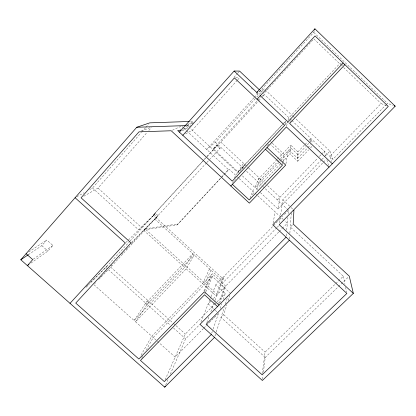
<?xml version="1.0" encoding="UTF-8"?>
<svg xmlns="http://www.w3.org/2000/svg" width="416" height="416" viewBox="0 0 416 416"><rect width="100%" height="100%" fill="white"/><g stroke="black" fill="none" stroke-linecap="round" stroke-linejoin="round"><path stroke-width="0.31" stroke-dasharray="2.08 1.56" d="M297.986 154.669L290.8 147.909L289.988 153.972L297.742 161.257L297.986 154.669L305.547 146.76M297.918 151.882L290.732 145.111L289.91 150.961L297.674 158.257L297.918 151.882L304.569 144.919M289.474 238.956L289.692 235.815M289.864 233.303L291.273 212.893M286.187 235.872L286.473 232.716M286.702 230.188L287.856 217.422M288.205 213.543L288.496 210.309L263.146 186.716M262.532 379.2L263.011 375.357M263.411 372.154L265.257 357.422L338.073 287.009M262.319 373.526L265.065 352.118L343.314 276.245L290.3 227.032L292.791 224.5M279.516 222.784L280.056 218.956M280.602 215.129L282.781 199.82L321.417 159.952M285.932 163.842L288.07 150.779M260.307 192.509L278.023 208.972L279.994 197.22L266.458 184.616M273.109 222.981L275.148 211.936M282.547 164.549L283.041 162.084M283.161 161.47L284.019 157.154L270.821 144.768M289.89 122.257L290.285 120.458M288.361 120.089L288.969 117.764L339.654 63.695L341.396 63.341M286.525 126.324L287.638 122.127L289.042 123.458M285.028 124.062L285.974 120.962L237.682 172.484L190.429 128.58M265.257 357.422L221.005 317.418L223.714 314.694L226.819 304.928M228.176 300.659L230.116 294.554M214.895 336.19L216.076 332.556M216.273 331.952L224.214 307.554M225.42 303.857L227.828 296.457M254.368 97.328L313.758 32.38L314.335 30.597M211.697 333.289L212.321 331.474M213.148 329.046L218.53 313.279M220.178 308.454L221.822 303.633M223.262 299.411L225.321 293.384L215.826 284.757L279.006 220.033M219.648 303.285L225.711 286.031L212.264 273.801L203.975 282.355M218.608 303.576L224.349 287.42L212.404 276.562L205.468 283.707M206.809 322.514L209.29 315.91M210.865 311.709L214.926 300.908M215.15 300.305L224.307 276.063M213.413 298.563L216.034 295.89L223.07 277.337M257.509 189.909L256.578 189.041L260.39 178.963M252.574 194.964L253.718 192.041M242.424 175.89L255.039 187.616L258.986 177.653M200.959 321.942L210.803 297.326M211.042 296.728L215.826 284.757M249.964 198.151L253.609 189.114M165.734 384.821L168.282 378.924M170.321 374.208L185.604 338.832L199.742 324.501M204.781 294.195L205.546 292.432M205.8 291.845L212.404 276.562M204.62 291.216L212.264 273.801M165.105 379.844L185.307 334.027L213.954 304.928M203.928 290.971L210.912 275.2M268.07 145.148L268.601 143.962M210.912 270.14L204.126 285.09L153.208 337.532L146.375 349.83M266.937 145.891L267.446 144.778M209.524 268.882L202.634 283.738L151.741 336.227L140.759 355.696M141.716 358.212L143.27 355.42M156.073 340.085L135.559 321.797L186.17 268.814L194.236 254.966L146.91 304.632L145.538 303.404L192.842 253.703L184.673 267.452L134.082 320.481L93.782 284.554M242.263 168.912L244.904 164.538M234.697 180.554L235.357 179.473M240.308 171.345L243.604 165.927M232.492 183.305L233.813 181.152M234.286 177.887L243.495 163.223M135.559 321.797L148.996 301.48M134.082 320.481L147.644 300.264M144.035 229.809L177.185 224.905L229.05 169.14L235.872 175.469M177.185 224.905L223.766 174.808M28.35 254.696L41.829 245.648L46.774 240.016L52.879 245.461L47.918 251.072L30.56 263.38M89.69 189.582L92.498 188.016L141.242 132.574M141.674 132.09L145.522 127.712M145.948 127.228L148.512 124.306M83.803 196.243L98.02 188.084L147.124 132.397M148.829 130.458L151.393 127.551M189.077 127.322L190.486 125.757L186.3 125.897M192.098 123.958L193.31 122.611M233.948 77.355L237.416 73.492M237.848 73.013L239.585 71.079M237.24 80.278L192.234 130.26L184.496 134.43M237.676 79.799L239.84 77.397M253.937 97.802L206.716 149.443L215.394 142.277L256.37 97.516M256.807 97.037L264.217 88.941L258.336 91.712M98.68 279.521L110.713 267.155L158.044 215.696L155.459 213.34L138.736 229.913L92.498 188.016M239.621 173.285L213.242 148.772L257.369 100.651M257.806 100.178L260.426 97.318M206.534 162.812L154.788 219.071L221.978 280.212L223.236 278.923L153.197 215.166L205.416 158.241M207.173 156.328L217.313 145.371L220.178 148.039L210.064 159.037M153.197 215.166L206.404 157.264M206.84 156.79L217.313 145.371M85.899 287.42L105.851 267.4L129.594 241.53M130.031 241.051L155.459 213.34M213.242 148.772L220.823 142.106L258.3 101.265M258.736 100.786L260.915 98.415M262.662 96.517L264.404 94.614L261.872 96.205M100.344 277.415L101.218 276.463M105.596 271.7L106.47 270.748M110.848 265.99L111.722 265.034M121.789 254.088L122.668 253.136M126.168 249.324L127.92 247.421M131.42 243.61L143.676 230.282L156.827 217.017M206.981 162.386L209.607 159.468M224.203 174.34L229.05 169.14M238.077 171.85L282.516 124.441M282.958 123.968L285.626 121.124M284.981 124.961L287.638 122.127M276.994 159.588L258.378 179.192L259.802 180.523L278.351 161.002M277.436 159.12L290.732 145.111M278.793 160.54L280.119 159.146M280.561 158.683L290.8 147.909M255.039 187.616L280.452 160.904M280.899 160.43L289.91 150.961M256.578 189.041L281.663 162.708M282.116 162.24L289.988 153.972M305.011 144.456L307.232 142.137M309.005 140.28L310.331 138.887L311.776 140.249L312.25 143.296M307.325 144.903L309.104 143.042M309.551 142.574L311.776 140.249M297.674 158.257L307.502 147.997M307.949 147.529L310.627 144.732M297.742 161.257L308.693 149.843M310.445 148.018L312.192 146.193M277.358 199.945L317.647 158.262M319.441 156.411L321.235 154.554M321.682 154.092L324.376 151.31L325.749 156M321.864 159.484L325.01 156.239M325.458 155.776L329.95 151.143L294.736 117.822M278.023 208.972L323.008 162.64M323.456 162.178L326.154 159.396M386.48 105.7L381.098 103.553L329.805 156.369L331.542 161.496M94.671 283.639L95.56 282.724M291.954 120.588L332.925 159.318L385.653 105.17M386.1 104.707L387.452 103.319L392.818 105.29M279.458 219.57L282.62 216.33M284.43 214.474L288.496 210.309M276.77 227.718L221.01 284.7L230.506 293.332M277.222 227.256L278.585 225.867M210.792 301.236L208.166 303.909L214.76 309.873M278.72 232.014L217.386 294.518L144.992 228.847L177.944 223.964M279.172 231.556L281.892 228.784M282.344 228.322L287.326 223.246L284.518 220.636M214.406 304.465L225.321 293.384M203.455 328.494L175.141 357.084L156.546 340.506M203.913 328.032L206.196 325.728M206.653 325.265L217.615 314.2M131.477 242.471L158.044 215.696M86.804 286.286L88.171 284.924M90.444 282.646L108.17 264.878M125.762 242.57L153.202 215.8M338.541 286.556L348.343 277.077M220.178 148.039L219.71 148.481L216.824 145.803M33.244 259.22L52.879 245.461M28.746 251.961L46.774 240.016M76.783 196.789L84.079 192.717M182.244 130.723L188.505 127.608M183.737 129.064L190.486 125.757M179.993 129.444L181.147 128.892M185.765 126.682L187.496 125.856L188.682 126.958M186.898 125.648L192.728 122.886M187.559 124.535L193.331 121.841M172.349 130.239L180.95 126.318M141.326 130.972L150.654 127.504M341.864 65.146L343.07 64.953M235.622 77.797L239.236 77.454M190.601 121.436L193.835 121.326M41.829 245.648L47.918 251.072M105.851 267.4L107.786 269.131M108.269 269.568L170.617 325.411M173.519 328.011L185.604 338.832M110.713 267.155L172.884 322.894M173.363 323.32L185.307 334.027M223.714 314.694L265.065 352.118M215.233 310.3L218.057 312.853M98.02 188.084L141.196 227.235M143.676 230.282L184.673 267.452M186.17 268.814L216.034 295.89M154.029 214.354L156.837 216.913M237.25 176.753L238.664 178.064M239.132 178.5L284.05 220.199M182 126.5L183.425 127.826M183.903 128.263L228.597 169.754M220.823 142.106L248.191 167.601M248.659 168.038L264.124 182.442M264.592 182.874L265.99 184.179M282.781 199.82L290.67 207.168M291.132 207.6L293.92 210.194M215.394 142.277L243.251 168.199M246.563 171.283L262.673 186.274M270.4 141.44L271.814 142.771M272.288 143.213L285.49 155.61M251.404 88.317L252.33 89.19M256.49 93.122L259.236 95.716M265.153 89.83L292.386 115.601M292.859 116.043L294.268 117.374M260.39 90.745L263.12 93.33M291.486 120.146L263.578 93.761L313.872 38.906L341.26 65.239M313.758 32.38L387.452 103.319M343.574 67.465L381.098 103.553M329.95 151.143L332.925 159.318M326.95 160.108L328.5 165.396M343.314 276.245L344.968 284.227M345.602 287.295L346.616 292.209M310.331 138.887L310.747 141.877"/><path stroke-width="0.62" d="M293.92 210.194L293.207 224.078L349.274 276.172L353.33 293.379L262.371 380.479L199.997 324.35L286.073 237.136M314.527 30.004L314.912 28.818L395.2 106.168L279.24 224.697L353.33 293.379M189.301 121.482L149.796 122.85L136.781 127.26L20.8 259.766L164.72 387.182L165.23 386.001M179.4 132.142L234.13 71.037L239.585 71.079L259.464 89.872M182.837 135.325L234.421 77.912L284.648 125.304L232.248 181.132L177.684 130.546L180.924 130.442M234.13 71.037L256.792 92.44L314.912 28.818M70.023 303.347L125.299 243.022L75.098 197.73M257.036 99.247L315.037 35.942L388.268 106.413L272.771 224.822L346.866 293.436L262.158 374.785L206.133 324.314L289.39 240.209M343.138 62.982L287.908 121.831L260.265 95.722M230.844 185.994L286.369 126.922L329.014 167.159M344.885 64.667L289.63 123.453L332.316 163.774M211.281 334.506L164.33 381.592L140.473 360.448L204.526 294.783L217.547 306.566M164.72 387.182L214.5 337.397M28.985 264.498L27.404 265.616L32.713 259.589L26.094 253.718M20.8 259.766L28.35 254.696M256.792 92.44L257.821 91.957M186.404 125.076L185.25 125.611L136.781 127.26M394.009 105.726L395.2 106.168M219.024 305.074L204.365 291.798L138.876 359.034L75.743 303.092L131.03 242.923L81.068 197.813L138.991 131.841L171.205 130.764L249.361 203.138L285.73 165.074L267.004 147.524M232.388 184.345L249.236 199.956L282.428 165.168L265.408 149.224"/></g></svg>
